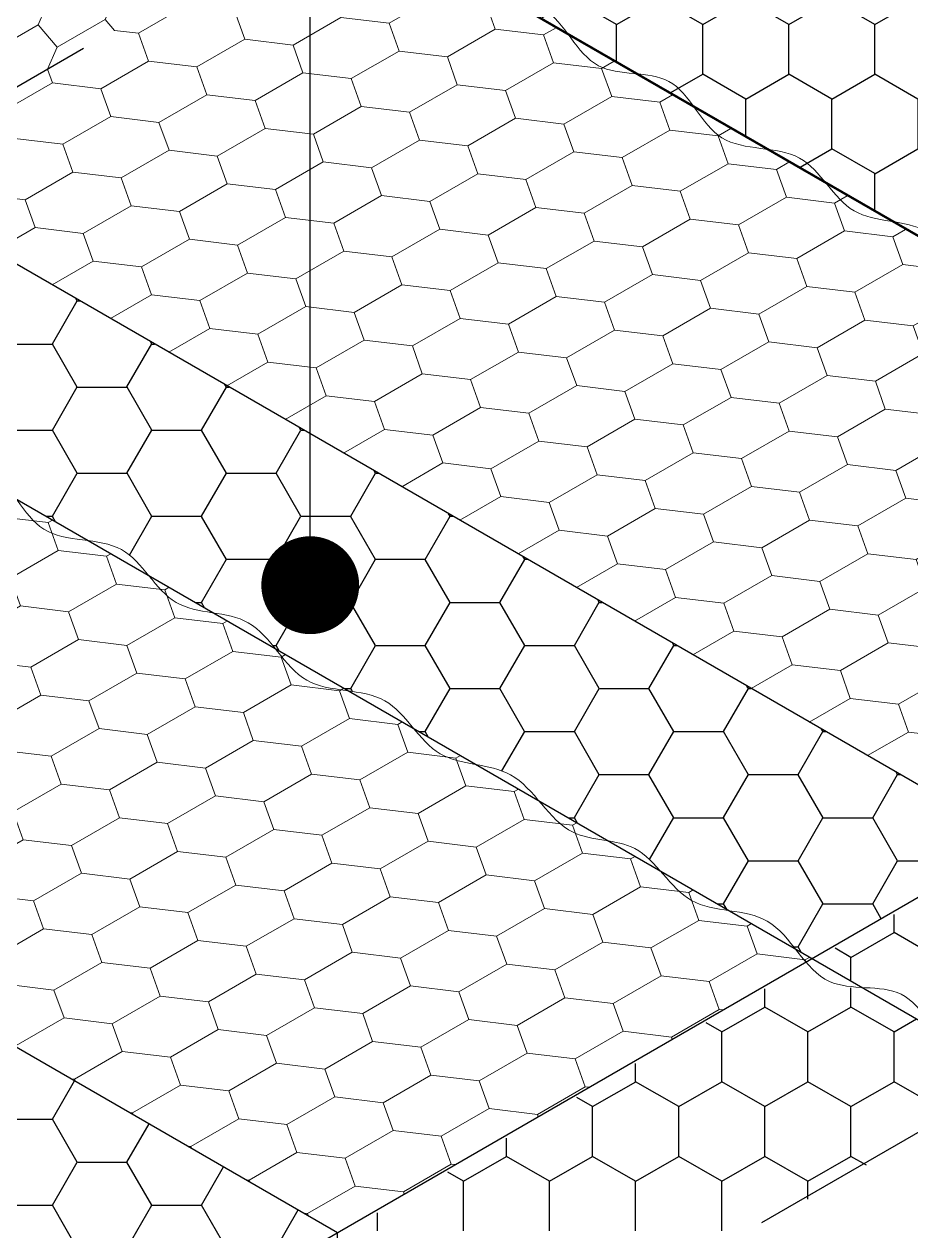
# Model space of a CAD drawing. Header units: metres. Extents: x -81 to 2721, y -139 to -12.
# Drawn here: x 672.683 to 673.815, y -67.454 to -65.912 of the extents above; entities that cross this region are included whole.
import ezdxf

# ---------------------------------------------------------------- set-up
doc = ezdxf.new("R2010")
doc.units = ezdxf.units.M
doc.header["$MEASUREMENT"] = 0
doc.linetypes.add('DASHED2', pattern=[0.375, 0.25, -0.125])
doc.layers.add('DIM', color=1, linetype='Continuous')
doc.layers.add('SECTION-GOLF', color=2, linetype='Continuous')
doc.styles.add('ROMANS', font='vit-s.shx')
doc.dimstyles.new('1-100', dxfattribs={"dimtxt": 0.235, "dimasz": 0.3, "dimexe": 0.2, "dimexo": 0, "dimgap": 0.1, "dimtad": 1, "dimzin": 0, "dimdsep": 46, "dimtxsty": 'ROMANS', "dimcen": 0, "dimclrd": 1, "dimclre": 1, "dimclrt": 3, "dimadec": 0, "dimazin": 0, "dimtfac": 1, "dimtix": 1, "dimtmove": 2, "dimatfit": 3, "dimfxl": 1, "dimtolj": 1, "dimtzin": 1, "dimarcsym": 0})

# ---------------------------------------------------------------- blocks, each defined once
blk = doc.blocks.new('3-')
h = blk.add_hatch()
h.set_pattern_fill('HONEY', color=137, scale=0.02, angle=30)
h.set_pattern_definition([(30, (0, 0), (0.0549926133, 0.0952499998), [0.0635, -0.127]), (150, (0, 0), (-0.1099852262, 2e-10), [0.0635, -0.127]), (90, (0, 0), (-0.054992613, 0.09525), [-0.127, 0.0635])])
h.paths.add_polyline_path([(796.5723, 720.6907), (796.5723, 720.3925), (798.0461, 719.5416), (798.3043, 719.6907)])
h = blk.add_hatch()
h.set_pattern_fill('HONEY', color=137, scale=0.02, style=0)
h.set_pattern_definition([(0, (0, 0), (0.09525, 0.0549926), [0.0635, -0.127]), (120, (0, 0), (-0.0952499886, 0.0549926197), [0.0635, -0.127]), (60, (0, 0), (1.14e-08, 0.1099852197), [-0.127, 0.0635])])
edge = h.paths.add_edge_path()
edge.add_line((794.234, 719.0406), (793.9742, 718.8906))
edge.add_spline(control_points=[(793.9742, 718.8906), (794.0105, 718.8851), (794.064, 718.877), (794.0925, 718.8311), (794.1019, 718.8169)], knot_values=[0.000067, 0.000067, 0.000067, 0.000067, 0.10305, 0.152137, 0.152137, 0.152137, 0.152137], degree=3, periodic=0)
edge.add_line((794.1019, 718.8169), (794.1913, 718.7653))
edge.add_spline(control_points=[(794.1913, 718.7653), (794.2078, 718.7633), (794.2397, 718.7586), (794.2596, 718.7331), (794.2692, 718.7203)], knot_values=[0.261204, 0.261204, 0.261204, 0.261204, 0.308607, 0.354335, 0.354335, 0.354335, 0.354335], degree=3, periodic=0)
edge.add_line((794.2692, 718.7203), (794.3548, 718.6709))
edge.add_spline(control_points=[(794.3548, 718.6709), (794.37, 718.6694), (794.4013, 718.6658), (794.4204, 718.6408), (794.4301, 718.6274)], knot_values=[0.457613, 0.457613, 0.457613, 0.457613, 0.501265, 0.548716, 0.548716, 0.548716, 0.548716], degree=3, periodic=0)
edge.add_line((794.4301, 718.6274), (794.5218, 718.5745))
edge.add_spline(control_points=[(794.5218, 718.5745), (794.5369, 718.5725), (794.568, 718.5671), (794.5882, 718.5428), (794.5987, 718.5301)], knot_values=[0.658797, 0.658797, 0.658797, 0.658797, 0.702795, 0.750534, 0.750534, 0.750534, 0.750534], degree=3, periodic=0)
edge.add_line((794.5987, 718.5301), (794.6815, 718.4823))
edge.add_spline(control_points=[(794.6815, 718.4823), (794.6973, 718.4797), (794.7294, 718.4742), (794.7503, 718.4495), (794.7607, 718.4366)], knot_values=[0.849098, 0.849098, 0.849098, 0.849098, 0.895518, 0.943424, 0.943424, 0.943424, 0.943424], degree=3, periodic=0)
edge.add_line((794.7607, 718.4366), (794.8541, 718.3826))
edge.add_spline(control_points=[(794.8541, 718.3826), (794.8706, 718.3803), (794.9042, 718.3748), (794.9259, 718.3482), (794.9372, 718.3347)], knot_values=[1.055116, 1.055116, 1.055116, 1.055116, 1.103259, 1.154244, 1.154244, 1.154244, 1.154244], degree=3, periodic=0)
edge.add_line((794.9372, 718.3347), (795.0174, 718.2884))
edge.add_spline(control_points=[(795.0174, 718.2884), (795.0326, 718.2855), (795.0645, 718.2794), (795.0861, 718.2552), (795.0971, 718.2423)], knot_values=[1.249476, 1.249476, 1.249476, 1.249476, 1.29471, 1.343806, 1.343806, 1.343806, 1.343806], degree=3, periodic=0)
edge.add_line((795.0971, 718.2423), (795.1862, 718.1909))
edge.add_spline(control_points=[(795.1862, 718.1909), (795.198, 718.1889), (795.2241, 718.1834), (795.2426, 718.164), (795.2525, 718.1526)], knot_values=[1.449809, 1.449809, 1.449809, 1.449809, 1.484823, 1.528698, 1.528698, 1.528698, 1.528698], degree=3, periodic=0)
edge.add_line((795.2525, 718.1526), (795.3403, 718.1019))
edge.add_spline(control_points=[(795.3403, 718.1019), (795.3576, 718.0993), (795.3919, 718.0941), (795.414, 718.0668), (795.4249, 718.0531)], knot_values=[1.632854, 1.632854, 1.632854, 1.632854, 1.683511, 1.733517, 1.733517, 1.733517, 1.733517], degree=3, periodic=0)
edge.add_line((795.4249, 718.0531), (795.4464, 718.0407))
edge.add_line((795.4464, 718.0407), (795.7062, 718.1907))
edge.add_line((795.7062, 718.1907), (794.234, 719.0406))
edge = h.paths.add_edge_path()
edge.add_line((795.1001, 719.5406), (794.8403, 719.3906))
edge.add_spline(control_points=[(794.8403, 719.3906), (794.8765, 719.3851), (794.93, 719.377), (794.9585, 719.3311), (794.968, 719.3169)], knot_values=[0.000067, 0.000067, 0.000067, 0.000067, 0.10305, 0.152137, 0.152137, 0.152137, 0.152137], degree=3, periodic=0)
edge.add_line((794.968, 719.3169), (795.0574, 719.2653))
edge.add_spline(control_points=[(795.0574, 719.2653), (795.0738, 719.2633), (795.1058, 719.2586), (795.1257, 719.2331), (795.1352, 719.2203)], knot_values=[0.261204, 0.261204, 0.261204, 0.261204, 0.308607, 0.354335, 0.354335, 0.354335, 0.354335], degree=3, periodic=0)
edge.add_line((795.1352, 719.2203), (795.2209, 719.1709))
edge.add_spline(control_points=[(795.2209, 719.1709), (795.236, 719.1694), (795.2673, 719.1658), (795.2864, 719.1408), (795.2962, 719.1274)], knot_values=[0.457613, 0.457613, 0.457613, 0.457613, 0.501265, 0.548716, 0.548716, 0.548716, 0.548716], degree=3, periodic=0)
edge.add_line((795.2962, 719.1274), (795.3878, 719.0745))
edge.add_spline(control_points=[(795.3878, 719.0745), (795.403, 719.0725), (795.434, 719.0671), (795.4543, 719.0428), (795.4647, 719.0301)], knot_values=[0.658797, 0.658797, 0.658797, 0.658797, 0.702795, 0.750534, 0.750534, 0.750534, 0.750534], degree=3, periodic=0)
edge.add_line((795.4647, 719.0301), (795.5475, 718.9823))
edge.add_spline(control_points=[(795.5475, 718.9823), (795.5634, 718.9797), (795.5954, 718.9742), (795.6163, 718.9495), (795.6267, 718.9366)], knot_values=[0.849098, 0.849098, 0.849098, 0.849098, 0.895518, 0.943424, 0.943424, 0.943424, 0.943424], degree=3, periodic=0)
edge.add_line((795.6267, 718.9366), (795.7201, 718.8826))
edge.add_spline(control_points=[(795.7201, 718.8826), (795.7366, 718.8803), (795.7703, 718.8748), (795.7919, 718.8482), (795.8032, 718.8347)], knot_values=[1.055116, 1.055116, 1.055116, 1.055116, 1.103259, 1.154244, 1.154244, 1.154244, 1.154244], degree=3, periodic=0)
edge.add_line((795.8032, 718.8347), (795.8834, 718.7884))
edge.add_spline(control_points=[(795.8834, 718.7884), (795.8987, 718.7855), (795.9305, 718.7794), (795.9521, 718.7552), (795.9631, 718.7423)], knot_values=[1.249476, 1.249476, 1.249476, 1.249476, 1.29471, 1.343806, 1.343806, 1.343806, 1.343806], degree=3, periodic=0)
edge.add_line((795.9631, 718.7423), (796.0522, 718.6909))
edge.add_spline(control_points=[(796.0522, 718.6909), (796.064, 718.6889), (796.0901, 718.6834), (796.1086, 718.664), (796.1186, 718.6526)], knot_values=[1.449809, 1.449809, 1.449809, 1.449809, 1.484823, 1.528698, 1.528698, 1.528698, 1.528698], degree=3, periodic=0)
edge.add_line((796.1186, 718.6526), (796.2063, 718.6019))
edge.add_spline(control_points=[(796.2063, 718.6019), (796.2236, 718.5993), (796.258, 718.5941), (796.2801, 718.5668), (796.2909, 718.5531)], knot_values=[1.632854, 1.632854, 1.632854, 1.632854, 1.683511, 1.733517, 1.733517, 1.733517, 1.733517], degree=3, periodic=0)
edge.add_line((796.2909, 718.5531), (796.3124, 718.5407))
edge.add_line((796.3124, 718.5407), (796.5723, 718.6907))
edge.add_line((796.5723, 718.6907), (795.1001, 719.5406))
edge = h.paths.add_edge_path()
edge.add_line((795.9661, 720.0406), (795.7063, 719.8906))
edge.add_spline(control_points=[(795.7063, 719.8906), (795.7425, 719.8851), (795.7961, 719.877), (795.8246, 719.8311), (795.834, 719.8169)], knot_values=[0.000067, 0.000067, 0.000067, 0.000067, 0.10305, 0.152137, 0.152137, 0.152137, 0.152137], degree=3, periodic=0)
edge.add_line((795.834, 719.8169), (795.9234, 719.7653))
edge.add_spline(control_points=[(795.9234, 719.7653), (795.9398, 719.7633), (795.9718, 719.7586), (795.9917, 719.7331), (796.0013, 719.7203)], knot_values=[0.261204, 0.261204, 0.261204, 0.261204, 0.308607, 0.354335, 0.354335, 0.354335, 0.354335], degree=3, periodic=0)
edge.add_line((796.0013, 719.7203), (796.0869, 719.6709))
edge.add_spline(control_points=[(796.0869, 719.6709), (796.102, 719.6694), (796.1333, 719.6658), (796.1525, 719.6408), (796.1622, 719.6274)], knot_values=[0.457613, 0.457613, 0.457613, 0.457613, 0.501265, 0.548716, 0.548716, 0.548716, 0.548716], degree=3, periodic=0)
edge.add_line((796.1622, 719.6274), (796.2538, 719.5745))
edge.add_spline(control_points=[(796.2538, 719.5745), (796.269, 719.5725), (796.3001, 719.5671), (796.3203, 719.5428), (796.3308, 719.5301)], knot_values=[0.658797, 0.658797, 0.658797, 0.658797, 0.702795, 0.750534, 0.750534, 0.750534, 0.750534], degree=3, periodic=0)
edge.add_line((796.3308, 719.5301), (796.4136, 719.4823))
edge.add_spline(control_points=[(796.4136, 719.4823), (796.4294, 719.4797), (796.4614, 719.4742), (796.4823, 719.4495), (796.4927, 719.4366)], knot_values=[0.849098, 0.849098, 0.849098, 0.849098, 0.895518, 0.943424, 0.943424, 0.943424, 0.943424], degree=3, periodic=0)
edge.add_line((796.4927, 719.4366), (796.5861, 719.3826))
edge.add_spline(control_points=[(796.5861, 719.3826), (796.6027, 719.3803), (796.6363, 719.3748), (796.658, 719.3482), (796.6692, 719.3347)], knot_values=[1.055116, 1.055116, 1.055116, 1.055116, 1.103259, 1.154244, 1.154244, 1.154244, 1.154244], degree=3, periodic=0)
edge.add_line((796.6692, 719.3347), (796.7494, 719.2884))
edge.add_spline(control_points=[(796.7494, 719.2884), (796.7647, 719.2855), (796.7965, 719.2794), (796.8181, 719.2552), (796.8292, 719.2423)], knot_values=[1.249476, 1.249476, 1.249476, 1.249476, 1.29471, 1.343806, 1.343806, 1.343806, 1.343806], degree=3, periodic=0)
edge.add_line((796.8292, 719.2423), (796.9182, 719.1909))
edge.add_spline(control_points=[(796.9182, 719.1909), (796.93, 719.1889), (796.9562, 719.1834), (796.9746, 719.164), (796.9846, 719.1526)], knot_values=[1.449809, 1.449809, 1.449809, 1.449809, 1.484823, 1.528698, 1.528698, 1.528698, 1.528698], degree=3, periodic=0)
edge.add_line((796.9846, 719.1526), (797.0723, 719.1019))
edge.add_spline(control_points=[(797.0723, 719.1019), (797.0896, 719.0993), (797.124, 719.0941), (797.1461, 719.0668), (797.1569, 719.0531)], knot_values=[1.632854, 1.632854, 1.632854, 1.632854, 1.683511, 1.733517, 1.733517, 1.733517, 1.733517], degree=3, periodic=0)
edge.add_line((797.1569, 719.0531), (797.1785, 719.0407))
edge.add_line((797.1785, 719.0407), (797.4383, 719.1907))
edge.add_line((797.4383, 719.1907), (795.9661, 720.0406))
edge = h.paths.add_edge_path()
edge.add_line((795.7062, 720.1907), (795.7062, 719.8907))
edge.add_spline(control_points=[(795.834, 719.8169), (795.8246, 719.8311), (795.7961, 719.877), (795.7425, 719.8851), (795.7063, 719.8906)], knot_values=[0.000067, 0.000067, 0.000067, 0.000067, 0.049154, 0.152137, 0.152137, 0.152137, 0.152137], degree=3, periodic=0)
edge.add_line((795.7063, 719.8906), (795.9661, 720.0406))
edge.add_line((795.9661, 720.0406), (795.7062, 720.1907))
h.paths.add_polyline_path([(795.1001, 719.5406), (794.8402, 719.6907), (794.8402, 719.3907), (794.8402, 719.3906)])
h.paths.add_polyline_path([(794.2339, 719.0406), (794.2338, 719.0408), (793.9742, 719.1907), (793.9742, 718.8907), (793.9742, 718.8906)])
at = {"color": 3}
for p, q in [((797.2829, 719.074), (797.2829, 719.0972)), ((797.2279, 719.0422), (797.2829, 719.074)), ((797.3379, 719.0422), (797.2829, 719.074)), ((797.2279, 719.0422), (797.2078, 719.0539)), ((797.2279, 719.0121), (797.2279, 719.0422)), ((797.1179, 718.9787), (797.1179, 719.002)), ((797.2279, 718.9787), (797.2279, 719.0034)), ((797.0629, 718.947), (797.1179, 718.9787)), ((797.1729, 718.947), (797.1179, 718.9787)), ((797.1729, 718.947), (797.2279, 718.9787)), ((797.2829, 718.947), (797.2279, 718.9787)), ((797.0629, 718.947), (797.0428, 718.9586)), ((797.2829, 718.947), (797.3118, 718.9637)), ((797.0629, 718.8835), (797.0629, 718.947)), ((797.1729, 718.8835), (797.1729, 718.947)), ((797.2829, 718.8835), (797.2829, 718.947)), ((796.9529, 718.8835), (796.9529, 718.9067)), ((796.898, 718.8517), (796.953, 718.8835)), ((797.0079, 718.8517), (796.9529, 718.8835)), ((797.0079, 718.8517), (797.0629, 718.8835)), ((797.1179, 718.8517), (797.0629, 718.8835)), ((797.1179, 718.8517), (797.1729, 718.8835)), ((797.2279, 718.8517), (797.1729, 718.8835)), ((797.2279, 718.8517), (797.2829, 718.8835)), ((797.3379, 718.8517), (797.2829, 718.8835)), ((796.898, 718.8517), (796.8778, 718.8634)), ((796.898, 718.7882), (796.898, 718.8517)), ((797.0079, 718.7882), (797.0079, 718.8517)), ((797.1179, 718.7882), (797.1179, 718.8517)), ((797.2279, 718.7882), (797.2279, 718.8517)), ((796.788, 718.7882), (796.788, 718.8115)), ((796.733, 718.7565), (796.788, 718.7882)), ((796.843, 718.7565), (796.788, 718.7882)), ((796.843, 718.7565), (796.898, 718.7882)), ((796.9529, 718.7565), (796.898, 718.7882)), ((796.953, 718.7565), (797.0079, 718.7882)), ((797.0629, 718.7565), (797.0079, 718.7882)), ((797.0629, 718.7565), (797.1179, 718.7882)), ((797.1729, 718.7565), (797.1179, 718.7882)), ((797.1729, 718.7565), (797.2279, 718.7882)), ((797.2476, 718.7769), (797.2279, 718.7882)), ((796.733, 718.7565), (796.7129, 718.7681)), ((796.733, 718.693), (796.733, 718.7565)), ((796.843, 718.693), (796.843, 718.7565)), ((796.9529, 718.693), (796.9529, 718.7565)), ((797.0629, 718.693), (797.0629, 718.7565)), ((797.1729, 718.7337), (797.1729, 718.7565)), ((796.623, 718.693), (796.623, 718.7162))]:
    blk.add_line(p, q, dxfattribs=at)
at = {"color": 137, "lineweight": 13}
for points in [[(796.1897, 720.2333), (796.2141, 720.2899), (796.2752, 720.3252), (796.2997, 720.2968), (796.2752, 720.2402), (796.2141, 720.2049), (796.1897, 720.2333)], [(796.2873, 720.2261), (796.2752, 720.2402), (796.2997, 720.2968), (796.3608, 720.3321), (796.3852, 720.3037), (796.3729, 720.2755)], [(796.1041, 720.2264), (796.1286, 720.283), (796.1897, 720.3183), (796.2141, 720.2899), (796.1897, 720.2333), (796.1286, 720.198), (796.1041, 720.2264)], [(796.4536, 720.2148), (796.4409, 720.2504), (796.502, 720.2857), (796.5636, 720.2783), (796.5764, 720.2427), (796.5153, 720.2074), (796.4536, 720.2148)], [(796.6508, 720.1998), (796.638, 720.2354), (796.6991, 720.2707), (796.7607, 720.2633), (796.7735, 720.2277), (796.7124, 720.1924), (796.6508, 720.1998)], [(796.7735, 720.2277), (796.7607, 720.2633), (796.7768, 720.2726)], [(796.3309, 720.1869), (796.3181, 720.2225), (796.3793, 720.2578), (796.4409, 720.2504), (796.4536, 720.2148), (796.3925, 720.1795), (796.3309, 720.1869)], [(796.1162, 720.1273), (796.1041, 720.1414), (796.1286, 720.198), (796.1897, 720.2333), (796.2141, 720.2049), (796.2018, 720.1767)], [(796.2873, 720.2261), (796.2752, 720.2402), (796.2141, 720.2049), (796.2018, 720.1767)], [(796.528, 720.1719), (796.5153, 720.2074), (796.5764, 720.2427), (796.638, 720.2354), (796.6508, 720.1998), (796.5896, 720.1645), (796.528, 720.1719)], [(796.2873, 720.2261), (796.3181, 720.2225), (796.3309, 720.1869), (796.2698, 720.1516), (796.2081, 720.159)], [(796.7251, 720.1568), (796.7124, 720.1924), (796.7735, 720.2277), (796.8351, 720.2203), (796.8479, 720.1848), (796.7868, 720.1495), (796.7251, 720.1568)], [(796.8512, 720.2296), (796.8351, 720.2203), (796.7735, 720.2277)], [(796.8479, 720.1848), (796.8351, 720.2203), (796.8512, 720.2296)], [(796.4053, 720.1439), (796.3925, 720.1795), (796.4536, 720.2148), (796.5153, 720.2074), (796.528, 720.1719), (796.4669, 720.1366), (796.4053, 720.1439)], [(796.2825, 720.116), (796.2698, 720.1516), (796.3309, 720.1869), (796.3925, 720.1795), (796.4053, 720.1439), (796.3441, 720.1086), (796.2825, 720.116)], [(796.6024, 720.1289), (796.5896, 720.1645), (796.6508, 720.1998), (796.7124, 720.1924), (796.7251, 720.1568), (796.664, 720.1216), (796.6024, 720.1289)], [(796.7995, 720.1139), (796.7868, 720.1495), (796.8479, 720.1848), (796.9095, 720.1774), (796.9223, 720.1418), (796.8611, 720.1065), (796.7995, 720.1139)], [(796.9256, 720.1867), (796.9095, 720.1774), (796.8479, 720.1848)], [(796.9223, 720.1418), (796.9095, 720.1774), (796.9256, 720.1867)], [(796.2081, 720.159), (796.2018, 720.1767)], [(796.4797, 720.101), (796.4669, 720.1366), (796.528, 720.1719), (796.5896, 720.1645), (796.6024, 720.1289), (796.5413, 720.0936), (796.4797, 720.101)], [(796.1598, 720.0881), (796.147, 720.1237), (796.2081, 720.159), (796.2698, 720.1516), (796.2825, 720.116), (796.2214, 720.0807), (796.1598, 720.0881)], [(796.6768, 720.086), (796.664, 720.1216), (796.7251, 720.1568), (796.7868, 720.1495), (796.7995, 720.1139), (796.7384, 720.0786), (796.6768, 720.086)], [(796.3569, 720.0731), (796.3441, 720.1086), (796.4053, 720.1439), (796.4669, 720.1366), (796.4797, 720.101), (796.4185, 720.0657), (796.3569, 720.0731)], [(796.8739, 720.071), (796.8611, 720.1065), (796.9223, 720.1418), (796.9839, 720.1345), (796.9967, 720.0989), (796.9355, 720.0636), (796.8739, 720.071)], [(796.9999, 720.1437), (796.9839, 720.1345), (796.9223, 720.1418)], [(796.9967, 720.0989), (796.9839, 720.1345), (796.9999, 720.1437)], [(796.554, 720.0581), (796.5413, 720.0936), (796.6024, 720.1289), (796.664, 720.1216), (796.6768, 720.086), (796.6156, 720.0507), (796.554, 720.0581)], [(796.2342, 720.0451), (796.2214, 720.0807), (796.2825, 720.116), (796.3441, 720.1086), (796.3569, 720.0731), (796.2958, 720.0378), (796.2342, 720.0451)], [(796.7512, 720.043), (796.7384, 720.0786), (796.7995, 720.1139), (796.8611, 720.1065), (796.8739, 720.071), (796.8128, 720.0357), (796.7512, 720.043)], [(796.4313, 720.0301), (796.4185, 720.0657), (796.4797, 720.101), (796.5413, 720.0936), (796.554, 720.0581), (796.4929, 720.0228), (796.4313, 720.0301)], [(796.9483, 720.028), (796.9355, 720.0636), (796.9967, 720.0989), (797.0583, 720.0915), (797.071, 720.0559), (797.0099, 720.0206), (796.9483, 720.028)], [(797.0743, 720.1008), (797.0583, 720.0915), (796.9967, 720.0989)], [(797.071, 720.0559), (797.0583, 720.0915), (797.0743, 720.1008)], [(796.1114, 720.0172), (796.0986, 720.0528), (796.1598, 720.0881), (796.2214, 720.0807), (796.2342, 720.0451), (796.173, 720.0099), (796.1114, 720.0172)], [(796.6284, 720.0151), (796.6156, 720.0507), (796.6768, 720.086), (796.7384, 720.0786), (796.7512, 720.043), (796.69, 720.0077), (796.6284, 720.0151)], [(796.3085, 720.0022), (796.2958, 720.0378), (796.3569, 720.0731), (796.4185, 720.0657), (796.4313, 720.0301), (796.3702, 719.9948), (796.3085, 720.0022)], [(796.8255, 720.0001), (796.8128, 720.0357), (796.8739, 720.071), (796.9355, 720.0636), (796.9483, 720.028), (796.8872, 719.9927), (796.8255, 720.0001)], [(796.5057, 719.9872), (796.4929, 720.0228), (796.554, 720.0581), (796.6156, 720.0507), (796.6284, 720.0151), (796.5673, 719.9798), (796.5057, 719.9872)], [(797.0227, 719.9851), (797.0099, 720.0206), (797.071, 720.0559), (797.1326, 720.0486), (797.1454, 720.013), (797.0843, 719.9777), (797.0227, 719.9851)], [(797.1487, 720.0578), (797.1326, 720.0486), (797.071, 720.0559)], [(797.1454, 720.013), (797.1326, 720.0486), (797.1487, 720.0578)], [(796.1858, 719.9743), (796.173, 720.0099), (796.2342, 720.0451), (796.2958, 720.0378), (796.3085, 720.0022), (796.2474, 719.9669), (796.1858, 719.9743)], [(796.7028, 719.9722), (796.69, 720.0077), (796.7512, 720.043), (796.8128, 720.0357), (796.8255, 720.0001), (796.7644, 719.9648), (796.7028, 719.9722)], [(796.059, 719.987), (796.1114, 720.0172), (796.173, 720.0099), (796.1858, 719.9743), (796.1334, 719.944)], [(796.3829, 719.9593), (796.3702, 719.9948), (796.4313, 720.0301), (796.4929, 720.0228), (796.5057, 719.9872), (796.4445, 719.9519), (796.3829, 719.9593)], [(796.58, 719.9442), (796.5673, 719.9798), (796.6284, 720.0151), (796.69, 720.0077), (796.7028, 719.9722), (796.6417, 719.9369), (796.58, 719.9442)], [(796.8999, 719.9571), (796.8872, 719.9927), (796.9483, 720.028), (797.0099, 720.0206), (797.0227, 719.9851), (796.9615, 719.9498), (796.8999, 719.9571)], [(796.2602, 719.9313), (796.2474, 719.9669), (796.3085, 720.0022), (796.3702, 719.9948), (796.3829, 719.9593), (796.3218, 719.924), (796.2602, 719.9313)], [(796.7772, 719.9292), (796.7644, 719.9648), (796.8255, 720.0001), (796.8872, 719.9927), (796.8999, 719.9571), (796.8388, 719.9219), (796.7772, 719.9292)], [(797.097, 719.9421), (797.0843, 719.9777), (797.1454, 720.013), (797.207, 720.0056), (797.2198, 719.9701), (797.1587, 719.9348), (797.097, 719.9421)], [(797.2231, 720.0149), (797.207, 720.0056), (797.1454, 720.013)], [(797.2198, 719.9701), (797.207, 720.0056), (797.2231, 720.0149)], [(796.4573, 719.9163), (796.4445, 719.9519), (796.5057, 719.9872), (796.5673, 719.9798), (796.58, 719.9442), (796.5189, 719.9089), (796.4573, 719.9163)], [(796.9743, 719.9142), (796.9615, 719.9498), (797.0227, 719.9851), (797.0843, 719.9777), (797.097, 719.9421), (797.0359, 719.9068), (796.9743, 719.9142)], [(796.1334, 719.944), (796.1858, 719.9743), (796.2474, 719.9669), (796.2602, 719.9313), (796.2078, 719.9011)], [(796.6544, 719.9013), (796.6417, 719.9369), (796.7028, 719.9722), (796.7644, 719.9648), (796.7772, 719.9292), (796.716, 719.8939), (796.6544, 719.9013)], [(797.1714, 719.8992), (797.1587, 719.9348), (797.2198, 719.9701), (797.2814, 719.9627), (797.2942, 719.9271), (797.233, 719.8918), (797.1714, 719.8992)], [(797.2975, 719.972), (797.2814, 719.9627), (797.2198, 719.9701)], [(797.2942, 719.9271), (797.2814, 719.9627), (797.2975, 719.972)], [(796.3346, 719.8884), (796.3218, 719.924), (796.3829, 719.9593), (796.4445, 719.9519), (796.4573, 719.9163), (796.3962, 719.881), (796.3346, 719.8884)], [(796.8516, 719.8863), (796.8388, 719.9219), (796.8999, 719.9571), (796.9615, 719.9498), (796.9743, 719.9142), (796.9132, 719.8789), (796.8516, 719.8863)], [(796.5317, 719.8734), (796.5189, 719.9089), (796.58, 719.9442), (796.6417, 719.9369), (796.6544, 719.9013), (796.5933, 719.866), (796.5317, 719.8734)], [(797.0487, 719.8713), (797.0359, 719.9068), (797.097, 719.9421), (797.1587, 719.9348), (797.1714, 719.8992), (797.1103, 719.8639), (797.0487, 719.8713)], [(796.2078, 719.9011), (796.2602, 719.9313), (796.3218, 719.924), (796.3346, 719.8884), (796.2822, 719.8581)], [(796.7288, 719.8584), (796.716, 719.8939), (796.7772, 719.9292), (796.8388, 719.9219), (796.8516, 719.8863), (796.7904, 719.851), (796.7288, 719.8584)], [(797.2458, 719.8562), (797.233, 719.8918), (797.2942, 719.9271), (797.3558, 719.9197), (797.3686, 719.8842), (797.3074, 719.8489), (797.2458, 719.8562)], [(797.3718, 719.929), (797.3558, 719.9197), (797.2942, 719.9271)], [(796.4089, 719.8455), (796.3962, 719.881), (796.4573, 719.9163), (796.5189, 719.9089), (796.5317, 719.8734), (796.4705, 719.8381), (796.4089, 719.8455)], [(796.9259, 719.8433), (796.9132, 719.8789), (796.9743, 719.9142), (797.0359, 719.9068), (797.0487, 719.8713), (796.9875, 719.836), (796.9259, 719.8433)], [(796.6061, 719.8304), (796.5933, 719.866), (796.6544, 719.9013), (796.716, 719.8939), (796.7288, 719.8584), (796.6677, 719.8231), (796.6061, 719.8304)], [(797.1231, 719.8283), (797.1103, 719.8639), (797.1714, 719.8992), (797.233, 719.8918), (797.2458, 719.8562), (797.1847, 719.8209), (797.1231, 719.8283)], [(796.2822, 719.8581), (796.3346, 719.8884), (796.3962, 719.881), (796.4089, 719.8455), (796.3565, 719.8152)], [(796.8032, 719.8154), (796.7904, 719.851), (796.8516, 719.8863), (796.9132, 719.8789), (796.9259, 719.8433), (796.8648, 719.808), (796.8032, 719.8154)], [(796.4833, 719.8025), (796.4705, 719.8381), (796.5317, 719.8734), (796.5933, 719.866), (796.6061, 719.8304), (796.5449, 719.7951), (796.4833, 719.8025)], [(797.0003, 719.8004), (796.9875, 719.836), (797.0487, 719.8713), (797.1103, 719.8639), (797.1231, 719.8283), (797.0619, 719.793), (797.0003, 719.8004)], [(796.6804, 719.7875), (796.6677, 719.8231), (796.7288, 719.8584), (796.7904, 719.851), (796.8032, 719.8154), (796.7421, 719.7801), (796.6804, 719.7875)], [(797.1974, 719.7854), (797.1847, 719.8209), (797.2458, 719.8562), (797.3074, 719.8489), (797.3202, 719.8133), (797.2591, 719.778), (797.1974, 719.7854)], [(796.3565, 719.8152), (796.4089, 719.8455), (796.4705, 719.8381), (796.4833, 719.8025), (796.4309, 719.7723)], [(796.5577, 719.7596), (796.5449, 719.7951), (796.6061, 719.8304), (796.6677, 719.8231), (796.6804, 719.7875), (796.6193, 719.7522), (796.5577, 719.7596)], [(796.8776, 719.7725), (796.8648, 719.808), (796.9259, 719.8433), (796.9875, 719.836), (797.0003, 719.8004), (796.9392, 719.7651), (796.8776, 719.7725)], [(796.7548, 719.7445), (796.7421, 719.7801), (796.8032, 719.8154), (796.8648, 719.808), (796.8776, 719.7725), (796.8164, 719.7372), (796.7548, 719.7445)], [(797.0747, 719.7574), (797.0619, 719.793), (797.1231, 719.8283), (797.1847, 719.8209), (797.1974, 719.7854), (797.1363, 719.7501), (797.0747, 719.7574)], [(796.4309, 719.7723), (796.4833, 719.8025), (796.5449, 719.7951), (796.5577, 719.7596), (796.5053, 719.7293)], [(796.9519, 719.7295), (796.9392, 719.7651), (797.0003, 719.8004), (797.0619, 719.793), (797.0747, 719.7574), (797.0136, 719.7222), (796.9519, 719.7295)], [(797.2718, 719.7424), (797.2591, 719.778), (797.3202, 719.8133), (797.3818, 719.8059), (797.3946, 719.7704), (797.3334, 719.7351), (797.2718, 719.7424)], [(796.6321, 719.7166), (796.6193, 719.7522), (796.6804, 719.7875), (796.7421, 719.7801), (796.7548, 719.7445), (796.6937, 719.7092), (796.6321, 719.7166)], [(797.1491, 719.7145), (797.1363, 719.7501), (797.1974, 719.7854), (797.2591, 719.778), (797.2718, 719.7424), (797.2107, 719.7071), (797.1491, 719.7145)], [(796.8292, 719.7016), (796.8164, 719.7372), (796.8776, 719.7725), (796.9392, 719.7651), (796.9519, 719.7295), (796.8908, 719.6942), (796.8292, 719.7016)], [(796.5053, 719.7293), (796.5577, 719.7596), (796.6193, 719.7522), (796.6321, 719.7166), (796.5797, 719.6864)], [(797.0263, 719.6866), (797.0136, 719.7222), (797.0747, 719.7574), (797.1363, 719.7501), (797.1491, 719.7145), (797.0879, 719.6792), (797.0263, 719.6866)], [(796.7065, 719.6737), (796.6937, 719.7092), (796.7548, 719.7445), (796.8164, 719.7372), (796.8292, 719.7016), (796.7681, 719.6663), (796.7065, 719.6737)], [(797.2235, 719.6716), (797.2107, 719.7071), (797.2718, 719.7424), (797.3334, 719.7351), (797.3462, 719.6995), (797.2851, 719.6642), (797.2235, 719.6716)], [(796.9036, 719.6587), (796.8908, 719.6942), (796.9519, 719.7295), (797.0136, 719.7222), (797.0263, 719.6866), (796.9652, 719.6513), (796.9036, 719.6587)], [(796.5797, 719.6864), (796.6321, 719.7166), (796.6937, 719.7092), (796.7065, 719.6737), (796.6541, 719.6434)], [(797.1007, 719.6436), (797.0879, 719.6792), (797.1491, 719.7145), (797.2107, 719.7071), (797.2235, 719.6716), (797.1623, 719.6363), (797.1007, 719.6436)], [(796.7808, 719.6307), (796.7681, 719.6663), (796.8292, 719.7016), (796.8908, 719.6942), (796.9036, 719.6587), (796.8425, 719.6234), (796.7808, 719.6307)], [(797.2978, 719.6286), (797.2851, 719.6642), (797.3462, 719.6995), (797.4078, 719.6921), (797.4206, 719.6565), (797.3595, 719.6212), (797.2978, 719.6286)], [(796.978, 719.6157), (796.9652, 719.6513), (797.0263, 719.6866), (797.0879, 719.6792), (797.1007, 719.6436), (797.0396, 719.6083), (796.978, 719.6157)], [(796.6541, 719.6434), (796.7065, 719.6737), (796.7681, 719.6663), (796.7808, 719.6307), (796.7284, 719.6005)], [(797.1751, 719.6007), (797.1623, 719.6363), (797.2235, 719.6716), (797.2851, 719.6642), (797.2978, 719.6286), (797.2367, 719.5933), (797.1751, 719.6007)], [(796.8552, 719.5878), (796.8425, 719.6234), (796.9036, 719.6587), (796.9652, 719.6513), (796.978, 719.6157), (796.9168, 719.5804), (796.8552, 719.5878)], [(796.7284, 719.6005), (796.7808, 719.6307), (796.8425, 719.6234), (796.8552, 719.5878), (796.8028, 719.5575)], [(797.0523, 719.5728), (797.0396, 719.6083), (797.1007, 719.6436), (797.1623, 719.6363), (797.1751, 719.6007), (797.114, 719.5654), (797.0523, 719.5728)], [(796.9296, 719.5448), (796.9168, 719.5804), (796.978, 719.6157), (797.0396, 719.6083), (797.0523, 719.5728), (796.9912, 719.5375), (796.9296, 719.5448)], [(797.2495, 719.5577), (797.2367, 719.5933), (797.2978, 719.6286), (797.3595, 719.6212), (797.3722, 719.5857), (797.3111, 719.5504), (797.2495, 719.5577)], [(796.0927, 719.5341), (796.08, 719.5696), (796.1411, 719.6049), (796.2027, 719.5976), (796.2155, 719.562), (796.1543, 719.5267), (796.0927, 719.5341)], [(796.2083, 719.6008), (796.2027, 719.5976), (796.1411, 719.6049)], [(796.2155, 719.562), (796.2027, 719.5976), (796.2083, 719.6008)], [(797.1267, 719.5298), (797.114, 719.5654), (797.1751, 719.6007), (797.2367, 719.5933), (797.2495, 719.5577), (797.1883, 719.5225), (797.1267, 719.5298)], [(796.8028, 719.5575), (796.8552, 719.5878), (796.9168, 719.5804), (796.9296, 719.5448), (796.8772, 719.5146)], [(797.004, 719.5019), (796.9912, 719.5375), (797.0523, 719.5728), (797.114, 719.5654), (797.1267, 719.5298), (797.0656, 719.4945), (797.004, 719.5019)], [(796.1671, 719.4911), (796.1543, 719.5267), (796.2155, 719.562), (796.2771, 719.5546), (796.2898, 719.519), (796.2287, 719.4837), (796.1671, 719.4911)], [(796.2827, 719.5578), (796.2771, 719.5546), (796.2155, 719.562)], [(796.2898, 719.519), (796.2771, 719.5546), (796.2827, 719.5578)], [(797.2011, 719.4869), (797.1883, 719.5225), (797.2495, 719.5577), (797.3111, 719.5504), (797.3239, 719.5148), (797.2627, 719.4795), (797.2011, 719.4869)], [(796.8772, 719.5146), (796.9296, 719.5448), (796.9912, 719.5375), (797.004, 719.5019), (796.9516, 719.4716)], [(797.0784, 719.459), (797.0656, 719.4945), (797.1267, 719.5298), (797.1883, 719.5225), (797.2011, 719.4869), (797.14, 719.4516), (797.0784, 719.459)], [(796.2415, 719.4482), (796.2287, 719.4837), (796.2898, 719.519), (796.3515, 719.5117), (796.3642, 719.4761), (796.3031, 719.4408), (796.2415, 719.4482)], [(796.3571, 719.5149), (796.3515, 719.5117), (796.2898, 719.519)], [(796.3642, 719.4761), (796.3515, 719.5117), (796.3571, 719.5149)], [(797.2755, 719.4439), (797.2627, 719.4795), (797.3239, 719.5148), (797.3855, 719.5074), (797.3982, 719.4719), (797.3371, 719.4366), (797.2755, 719.4439)], [(796.9516, 719.4716), (797.004, 719.5019), (797.0656, 719.4945), (797.0784, 719.459), (797.026, 719.4287)], [(796.1187, 719.4202), (796.106, 719.4558), (796.1671, 719.4911), (796.2287, 719.4837), (796.2415, 719.4482), (796.1804, 719.4129), (796.1187, 719.4202)], [(796.3159, 719.4052), (796.3031, 719.4408), (796.3642, 719.4761), (796.4258, 719.4687), (796.4386, 719.4331), (796.3775, 719.3979), (796.3159, 719.4052)], [(796.4314, 719.472), (796.4258, 719.4687), (796.3642, 719.4761)], [(797.1527, 719.416), (797.14, 719.4516), (797.2011, 719.4869), (797.2627, 719.4795), (797.2755, 719.4439), (797.2144, 719.4086), (797.1527, 719.416)], [(796.4386, 719.4331), (796.4258, 719.4687), (796.4314, 719.472)], [(796.1931, 719.3773), (796.1804, 719.4129), (796.2415, 719.4482), (796.3031, 719.4408), (796.3159, 719.4052), (796.2547, 719.3699), (796.1931, 719.3773)], [(797.026, 719.4287), (797.0784, 719.459), (797.14, 719.4516), (797.1527, 719.416), (797.1003, 719.3858)], [(796.3902, 719.3623), (796.3775, 719.3979), (796.4386, 719.4331), (796.5002, 719.4258), (796.513, 719.3902), (796.4519, 719.3549), (796.3902, 719.3623)], [(796.5058, 719.429), (796.5002, 719.4258), (796.4386, 719.4331)], [(797.2271, 719.3731), (797.2144, 719.4086), (797.2755, 719.4439), (797.3371, 719.4366), (797.3499, 719.401), (797.2887, 719.3657), (797.2271, 719.3731)], [(796.0704, 719.3494), (796.0576, 719.3849), (796.1187, 719.4202), (796.1804, 719.4129), (796.1931, 719.3773), (796.132, 719.342), (796.0704, 719.3494)], [(796.513, 719.3902), (796.5002, 719.4258), (796.5058, 719.429)], [(797.1003, 719.3858), (797.1527, 719.416), (797.2144, 719.4086), (797.2271, 719.3731), (797.1747, 719.3428)], [(796.2675, 719.3344), (796.2547, 719.3699), (796.3159, 719.4052), (796.3775, 719.3979), (796.3902, 719.3623), (796.3291, 719.327), (796.2675, 719.3344)], [(797.3015, 719.3301), (797.2887, 719.3657), (797.3499, 719.401), (797.4115, 719.3936), (797.4242, 719.3581), (797.3631, 719.3228), (797.3015, 719.3301)], [(796.4646, 719.3193), (796.4519, 719.3549), (796.513, 719.3902), (796.5746, 719.3828), (796.5874, 719.3473), (796.5262, 719.312), (796.4646, 719.3193)], [(796.5802, 719.3861), (796.5746, 719.3828), (796.513, 719.3902)], [(796.5874, 719.3473), (796.5746, 719.3828), (796.5802, 719.3861)], [(796.1448, 719.3064), (796.132, 719.342), (796.1931, 719.3773), (796.2547, 719.3699), (796.2675, 719.3344), (796.2064, 719.2991), (796.1448, 719.3064)], [(797.1747, 719.3428), (797.2271, 719.3731), (797.2887, 719.3657), (797.3015, 719.3301), (797.2491, 719.2999)], [(796.3419, 719.2914), (796.3291, 719.327), (796.3902, 719.3623), (796.4519, 719.3549), (796.4646, 719.3193), (796.4035, 719.284), (796.3419, 719.2914)], [(796.539, 719.2764), (796.5262, 719.312), (796.5874, 719.3473), (796.649, 719.3399), (796.6618, 719.3043), (796.6006, 719.269), (796.539, 719.2764)], [(796.6546, 719.3431), (796.649, 719.3399), (796.5874, 719.3473)], [(796.6618, 719.3043), (796.649, 719.3399), (796.6546, 719.3431)], [(796.2191, 719.2635), (796.2064, 719.2991), (796.2675, 719.3344), (796.3291, 719.327), (796.3419, 719.2914), (796.2807, 719.2561), (796.2191, 719.2635)], [(797.2491, 719.2999), (797.3015, 719.3301), (797.3631, 719.3228), (797.3759, 719.2872), (797.3235, 719.2569)], [(796.0964, 719.2356), (796.0836, 719.2711), (796.1448, 719.3064), (796.2064, 719.2991), (796.2191, 719.2635), (796.158, 719.2282), (796.0964, 719.2356)], [(796.4163, 719.2485), (796.4035, 719.284), (796.4646, 719.3193), (796.5262, 719.312), (796.539, 719.2764), (796.4779, 719.2411), (796.4163, 719.2485)], [(796.2935, 719.2205), (796.2807, 719.2561), (796.3419, 719.2914), (796.4035, 719.284), (796.4163, 719.2485), (796.3551, 719.2132), (796.2935, 719.2205)], [(796.6134, 719.2334), (796.6006, 719.269), (796.6618, 719.3043), (796.7234, 719.2969), (796.7361, 719.2614), (796.675, 719.2261), (796.6134, 719.2334)], [(796.729, 719.3002), (796.7234, 719.2969), (796.6618, 719.3043)], [(796.7361, 719.2614), (796.7234, 719.2969), (796.729, 719.3002)], [(796.4906, 719.2055), (796.4779, 719.2411), (796.539, 719.2764), (796.6006, 719.269), (796.6134, 719.2334), (796.5523, 719.1982), (796.4906, 719.2055)], [(796.1708, 719.1926), (796.158, 719.2282), (796.2191, 719.2635), (796.2807, 719.2561), (796.2935, 719.2205), (796.2324, 719.1852), (796.1708, 719.1926)], [(796.6878, 719.1905), (796.675, 719.2261), (796.7361, 719.2614), (796.7977, 719.254), (796.8105, 719.2184), (796.7494, 719.1831), (796.6878, 719.1905)], [(796.8033, 719.2572), (796.7977, 719.254), (796.7361, 719.2614)], [(796.3679, 719.1776), (796.3551, 719.2132), (796.4163, 719.2485), (796.4779, 719.2411), (796.4906, 719.2055), (796.4295, 719.1702), (796.3679, 719.1776)], [(796.8105, 719.2184), (796.7977, 719.254), (796.8033, 719.2572)], [(796.565, 719.1626), (796.5523, 719.1982), (796.6134, 719.2334), (796.675, 719.2261), (796.6878, 719.1905), (796.6266, 719.1552), (796.565, 719.1626)], [(796.2451, 719.1497), (796.2324, 719.1852), (796.2935, 719.2205), (796.3551, 719.2132), (796.3679, 719.1776), (796.3068, 719.1423), (796.2451, 719.1497)], [(796.7621, 719.1476), (796.7494, 719.1831), (796.8105, 719.2184), (796.8721, 719.2111), (796.8849, 719.1755), (796.8238, 719.1402), (796.7621, 719.1476)], [(796.8777, 719.2143), (796.8721, 719.2111), (796.8105, 719.2184)], [(796.8849, 719.1755), (796.8721, 719.2111), (796.8777, 719.2143)], [(796.4423, 719.1347), (796.4295, 719.1702), (796.4906, 719.2055), (796.5523, 719.1982), (796.565, 719.1626), (796.5039, 719.1273), (796.4423, 719.1347)], [(796.1224, 719.1218), (796.1096, 719.1573), (796.1708, 719.1926), (796.2324, 719.1852), (796.2451, 719.1497), (796.184, 719.1144), (796.1224, 719.1218)], [(796.6394, 719.1196), (796.6266, 719.1552), (796.6878, 719.1905), (796.7494, 719.1831), (796.7621, 719.1476), (796.701, 719.1123), (796.6394, 719.1196)], [(796.3195, 719.1067), (796.3068, 719.1423), (796.3679, 719.1776), (796.4295, 719.1702), (796.4423, 719.1347), (796.3811, 719.0994), (796.3195, 719.1067)], [(796.8365, 719.1046), (796.8238, 719.1402), (796.8849, 719.1755), (796.9465, 719.1681), (796.9593, 719.1325), (796.8981, 719.0972), (796.8365, 719.1046)], [(796.9521, 719.1713), (796.9465, 719.1681), (796.8849, 719.1755)], [(796.9593, 719.1325), (796.9465, 719.1681), (796.9521, 719.1713)], [(796.5167, 719.0917), (796.5039, 719.1273), (796.565, 719.1626), (796.6266, 719.1552), (796.6394, 719.1196), (796.5783, 719.0843), (796.5167, 719.0917)], [(796.1968, 719.0788), (796.184, 719.1144), (796.2451, 719.1497), (796.3068, 719.1423), (796.3195, 719.1067), (796.2584, 719.0714), (796.1968, 719.0788)], [(796.7138, 719.0767), (796.701, 719.1123), (796.7621, 719.1476), (796.8238, 719.1402), (796.8365, 719.1046), (796.7754, 719.0693), (796.7138, 719.0767)], [(796.074, 719.0509), (796.0613, 719.0865), (796.1224, 719.1218), (796.184, 719.1144), (796.1968, 719.0788), (796.1356, 719.0435), (796.074, 719.0509)], [(796.3939, 719.0638), (796.3811, 719.0994), (796.4423, 719.1347), (796.5039, 719.1273), (796.5167, 719.0917), (796.4555, 719.0564), (796.3939, 719.0638)], [(796.9109, 719.0617), (796.8981, 719.0972), (796.9593, 719.1325), (797.0209, 719.1252), (797.0337, 719.0896), (796.9725, 719.0543), (796.9109, 719.0617)], [(797.0265, 719.1284), (797.0209, 719.1252), (796.9593, 719.1325)], [(797.0337, 719.0896), (797.0209, 719.1252), (797.0265, 719.1284)], [(796.2712, 719.0359), (796.2584, 719.0714), (796.3195, 719.1067), (796.3811, 719.0994), (796.3939, 719.0638), (796.3328, 719.0285), (796.2712, 719.0359)], [(796.591, 719.0488), (796.5783, 719.0843), (796.6394, 719.1196), (796.701, 719.1123), (796.7138, 719.0767), (796.6526, 719.0414), (796.591, 719.0488)], [(796.4683, 719.0208), (796.4555, 719.0564), (796.5167, 719.0917), (796.5783, 719.0843), (796.591, 719.0488), (796.5299, 719.0135), (796.4683, 719.0208)], [(796.7882, 719.0338), (796.7754, 719.0693), (796.8365, 719.1046), (796.8981, 719.0972), (796.9109, 719.0617), (796.8498, 719.0264), (796.7882, 719.0338)], [(796.1484, 719.0079), (796.1356, 719.0435), (796.1968, 719.0788), (796.2584, 719.0714), (796.2712, 719.0359), (796.21, 719.0006), (796.1484, 719.0079)], [(796.6654, 719.0058), (796.6526, 719.0414), (796.7138, 719.0767), (796.7754, 719.0693), (796.7882, 719.0338), (796.727, 718.9985), (796.6654, 719.0058)], [(796.9853, 719.0187), (796.9725, 719.0543), (797.0337, 719.0896), (797.0953, 719.0822), (797.108, 719.0467), (797.0469, 719.0114), (796.9853, 719.0187)], [(797.1009, 719.0855), (797.0953, 719.0822), (797.0337, 719.0896)], [(797.108, 719.0467), (797.0953, 719.0822), (797.1009, 719.0855)], [(796.3455, 718.9929), (796.3328, 719.0285), (796.3939, 719.0638), (796.4555, 719.0564), (796.4683, 719.0208), (796.4072, 718.9856), (796.3455, 718.9929)], [(796.8625, 718.9908), (796.8498, 719.0264), (796.9109, 719.0617), (796.9725, 719.0543), (796.9853, 719.0187), (796.9242, 718.9834), (796.8625, 718.9908)], [(796.5427, 718.9779), (796.5299, 719.0135), (796.591, 719.0488), (796.6526, 719.0414), (796.6654, 719.0058), (796.6043, 718.9705), (796.5427, 718.9779)], [(797.0597, 718.9758), (797.0469, 719.0114), (797.108, 719.0467), (797.1696, 719.0393), (797.1708, 719.0362)], [(797.1752, 719.0425), (797.1696, 719.0393), (797.108, 719.0467)], [(796.2228, 718.965), (796.21, 719.0006), (796.2712, 719.0359), (796.3328, 719.0285), (796.3455, 718.9929), (796.2844, 718.9576), (796.2228, 718.965)], [(796.7398, 718.9629), (796.727, 718.9985), (796.7882, 719.0338), (796.8498, 719.0264), (796.8625, 718.9908), (796.8014, 718.9555), (796.7398, 718.9629)], [(797.1708, 719.0362), (797.1696, 719.0393), (797.1752, 719.0425)], [(796.4199, 718.95), (796.4072, 718.9856), (796.4683, 719.0208), (796.5299, 719.0135), (796.5427, 718.9779), (796.4815, 718.9426), (796.4199, 718.95)], [(796.9369, 718.9479), (796.9242, 718.9834), (796.9853, 719.0187), (797.0469, 719.0114), (797.0597, 718.9758), (796.9985, 718.9405), (796.9369, 718.9479)], [(796.0882, 718.9701), (796.0873, 718.9726), (796.1484, 719.0079), (796.21, 719.0006), (796.2228, 718.965), (796.1617, 718.9297), (796.1573, 718.9302)], [(796.617, 718.935), (796.6043, 718.9705), (796.6654, 719.0058), (796.727, 718.9985), (796.7398, 718.9629), (796.6787, 718.9276), (796.617, 718.935)], [(796.2972, 718.9221), (796.2844, 718.9576), (796.3455, 718.9929), (796.4072, 718.9856), (796.4199, 718.95), (796.3588, 718.9147), (796.2972, 718.9221)], [(796.8142, 718.9199), (796.8014, 718.9555), (796.8625, 718.9908), (796.9242, 718.9834), (796.9369, 718.9479), (796.8758, 718.9126), (796.8142, 718.9199)], [(796.4943, 718.907), (796.4815, 718.9426), (796.5427, 718.9779), (796.6043, 718.9705), (796.617, 718.935), (796.5559, 718.8997), (796.4943, 718.907)], [(796.9996, 718.9374), (796.9985, 718.9405), (797.0597, 718.9758), (797.065, 718.9751)], [(797.065, 718.9751), (797.0597, 718.9758)], [(796.1626, 718.9272), (796.1617, 718.9297), (796.2228, 718.965), (796.2844, 718.9576), (796.2972, 718.9221), (796.236, 718.8868), (796.2317, 718.8873)], [(796.6914, 718.892), (796.6787, 718.9276), (796.7398, 718.9629), (796.8014, 718.9555), (796.8142, 718.9199), (796.753, 718.8846), (796.6914, 718.892)], [(796.3716, 718.8791), (796.3588, 718.9147), (796.4199, 718.95), (796.4815, 718.9426), (796.4943, 718.907), (796.4332, 718.8717), (796.3716, 718.8791)], [(796.8886, 718.877), (796.8758, 718.9126), (796.9369, 718.9479), (796.9985, 718.9405), (796.9996, 718.9374)], [(796.2369, 718.8842), (796.236, 718.8868), (796.2972, 718.9221), (796.3588, 718.9147), (796.3716, 718.8791), (796.3104, 718.8438), (796.3061, 718.8443)], [(796.5687, 718.8641), (796.5559, 718.8997), (796.617, 718.935), (796.6787, 718.9276), (796.6914, 718.892), (796.6303, 718.8567), (796.5687, 718.8641)], [(796.4459, 718.8362), (796.4332, 718.8717), (796.4943, 718.907), (796.5559, 718.8997), (796.5687, 718.8641), (796.5075, 718.8288), (796.4459, 718.8362)], [(796.7658, 718.8491), (796.753, 718.8846), (796.8142, 718.9199), (796.8758, 718.9126), (796.8886, 718.877), (796.8274, 718.8417), (796.7658, 718.8491)], [(796.6431, 718.8211), (796.6303, 718.8567), (796.6914, 718.892), (796.753, 718.8846), (796.7658, 718.8491), (796.7047, 718.8138), (796.6431, 718.8211)], [(796.2317, 718.8873), (796.236, 718.8868), (796.2369, 718.8842)], [(796.3113, 718.8413), (796.3104, 718.8438), (796.3716, 718.8791), (796.4332, 718.8717), (796.4459, 718.8362), (796.3848, 718.8009), (796.3804, 718.8014)], [(796.8285, 718.8386), (796.8274, 718.8417), (796.8886, 718.877), (796.8939, 718.8764)], [(796.8939, 718.8764), (796.8886, 718.877)], [(796.5203, 718.7932), (796.5075, 718.8288), (796.5687, 718.8641), (796.6303, 718.8567), (796.6431, 718.8211), (796.5819, 718.7859), (796.5203, 718.7932)], [(796.3061, 718.8443), (796.3104, 718.8438), (796.3113, 718.8413)], [(796.7174, 718.7782), (796.7047, 718.8138), (796.7658, 718.8491), (796.8274, 718.8417), (796.8285, 718.8386)], [(796.3857, 718.7984), (796.3848, 718.8009), (796.4459, 718.8362), (796.5075, 718.8288), (796.5203, 718.7932), (796.4592, 718.7579), (796.4548, 718.7584)], [(796.5947, 718.7503), (796.5819, 718.7859), (796.6431, 718.8211), (796.7047, 718.8138), (796.7174, 718.7782), (796.6563, 718.7429), (796.5947, 718.7503)], [(796.3804, 718.8014), (796.3848, 718.8009), (796.3857, 718.7984)], [(796.4601, 718.7554), (796.4592, 718.7579), (796.5203, 718.7932), (796.5819, 718.7859), (796.5947, 718.7503), (796.5336, 718.715), (796.5292, 718.7155)], [(796.6574, 718.7398), (796.6563, 718.7429), (796.7174, 718.7782), (796.7228, 718.7776)], [(796.7228, 718.7776), (796.7174, 718.7782)], [(796.4548, 718.7584), (796.4592, 718.7579), (796.4601, 718.7554)], [(796.5345, 718.7125), (796.5336, 718.715), (796.5947, 718.7503), (796.6563, 718.7429), (796.6574, 718.7398)], [(796.5292, 718.7155), (796.5336, 718.715), (796.5345, 718.7125)]]:
    blk.add_lwpolyline(points, dxfattribs=at)
at = {"color": 3, "lineweight": 13}
for points in [[(796.5723, 720.3907), (796.6696, 720.3568), (796.7362, 720.2775), (796.8353, 720.2531), (796.9054, 720.181), (796.9953, 720.161), (797.0631, 720.089), (797.1623, 720.063), (797.232, 719.9957), (797.3242, 719.9696), (797.3988, 719.8963), (797.4985, 719.87), (797.5691, 719.8024), (797.6589, 719.7755), (797.739, 719.7021), (797.8177, 719.6813), (797.8902, 719.615), (797.9871, 719.5885), (798.0663, 719.5116), (798.158, 719.4953), (798.2285, 719.417), (798.3043, 719.3907)], [(795.7062, 719.8907), (795.8035, 719.8568), (795.8702, 719.7775), (795.9692, 719.7531), (796.0393, 719.681), (796.1292, 719.661), (796.197, 719.589), (796.2963, 719.563), (796.366, 719.4957), (796.4582, 719.4696), (796.5328, 719.3963), (796.6325, 719.37), (796.7031, 719.3024), (796.7929, 719.2755), (796.873, 719.2021), (796.9517, 719.1813), (797.0242, 719.115), (797.1211, 719.0885), (797.2003, 719.0116), (797.2919, 718.9953), (797.3625, 718.917), (797.4383, 718.8907)], [(794.8402, 719.3907), (794.9375, 719.3568), (795.0042, 719.2775), (795.1032, 719.2531), (795.1733, 719.181), (795.2632, 719.161), (795.331, 719.089), (795.4303, 719.063), (795.5, 718.9957), (795.5922, 718.9696), (795.6667, 718.8963), (795.7665, 718.87), (795.8371, 718.8024), (795.9268, 718.7755), (796.007, 718.7021), (796.0857, 718.6813), (796.1582, 718.615), (796.2551, 718.5885), (796.3343, 718.5116), (796.4259, 718.4953), (796.4965, 718.417), (796.5723, 718.3907)]]:
    blk.add_spline(points, degree=3, dxfattribs=at)
at = {"layer": 'SECTION-GOLF', "color": 2, "linetype": 'DASHED2'}
for p, q in [((796.5723, 720.3906), (793.8063, 718.7937)), ((798.3043, 719.3907), (795.4982, 717.7705))]:
    blk.add_line(p, q, dxfattribs=at)
at = {"layer": 'SECTION-GOLF', "color": 5}
for p, q in [((796.5723, 720.3907), (798.3043, 719.3907)), ((796.5727, 720.3922), (798.3048, 719.3922))]:
    blk.add_line(p, q, dxfattribs=at)
at = {"layer": 'SECTION-GOLF', "color": 6}
blk.add_line((798.3043, 719.6907), (795.2441, 717.9238), dxfattribs=at)
for points in [[(797.4383, 719.1907), (795.7062, 720.1907), (795.7062, 719.8907), (797.4383, 718.8907), (797.4383, 719.1907)], [(796.5723, 718.6907), (794.8402, 719.6907), (794.8402, 719.3907), (796.5723, 718.3907), (796.5723, 718.6907)]]:
    blk.add_lwpolyline(points, dxfattribs=at)
at = {"layer": 'DIM', "color": 1}
for points in [[(794.8085, 718.5167), (794.8085, 721.0059), (797.5685, 721.0059)], [(795.6713, 719.0176), (795.6713, 721.0059), (797.2768, 721.0059)], [(796.5373, 719.5176), (796.5373, 721.0059), (797.1577, 721.0059)]]:
    blk.add_leader(points, dimstyle='1-100', override={"dimasz": 0.125, "dimtad": 0, "dimclrd": 1, "dimldrblk": 'Dot'}, dxfattribs=at)

msp = doc.modelspace()

# ---------------------------------------------------------------- block references
at = {"layer": 'SECTION-GOLF', "color": 1}
msp.add_blockref('3-', (-123.489, -786.1466), dxfattribs=at)

doc.saveas('drawing.dxf')
